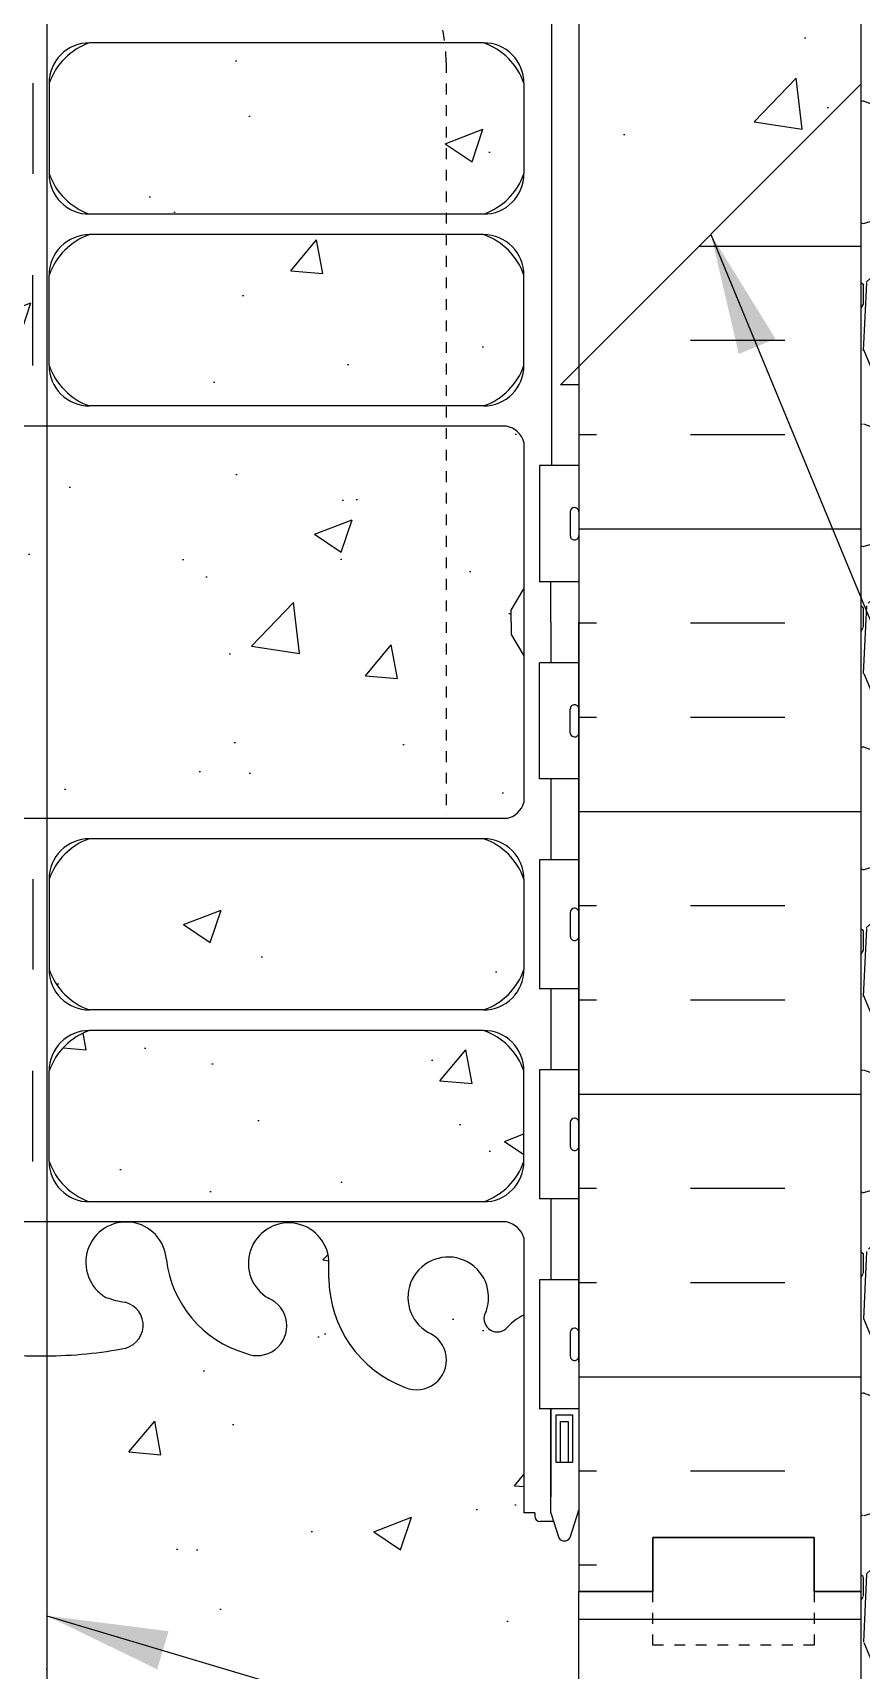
# Model space of a CAD drawing. Header units: inches. Extents: x 171.2 to 222.1, y 133.2 to 219.4.
# Drawn here: x 198.23 to 205.93, y 161.87 to 177.08 of the extents above; entities that cross this region are included whole.
import ezdxf

# ---------------------------------------------------------------- set-up
doc = ezdxf.new("R2010")
doc.units = ezdxf.units.IN
doc.header["$LTSCALE"] = 0.5
doc.header["$MEASUREMENT"] = 0
doc.linetypes.add('DASHED2', pattern=[0.375, 0.25, -0.125])
doc.linetypes.add('HIDDEN2', pattern=[0.1875, 0.125, -0.0625])
for name, color, linetype in [('HATCH', 12, 'Continuous'), ('Hidden2', 12, 'HIDDEN2'), ('line25', 2, 'Continuous'), ('LINE3', 3, 'Continuous'), ('LINE50', 5, 'Continuous'), ('LINE9', 9, 'Continuous'), ('TEXT', 4, 'Continuous'), ('Web_Edge', 9, 'Continuous')]:
    doc.layers.add(name, color=color, linetype=linetype)
doc.styles.add('DIM', font='romans.shx', dxfattribs={"width": 0.7})
doc.dimstyles.new('ext_12', dxfattribs={"dimscale": 12, "dimtxt": 0.09375, "dimasz": 0.09375, "dimexe": 0.09375, "dimexo": 0.0625, "dimgap": 0.0625, "dimtad": 1, "dimdec": 1, "dimzin": 3, "dimdsep": 46, "dimlunit": 4, "dimtxsty": 'DIM', "dimcen": 0.09, "dimdle": 0.09375, "dimclrt": 4, "dimadec": 0, "dimazin": 0, "dimtfac": 1, "dimtdec": 1, "dimtmove": 2, "dimatfit": 3, "dimfxl": 1, "dimfrac": 2, "dimtolj": 1, "dimtzin": 0, "dimarcsym": 0})

msp = doc.modelspace()

# ---------------------------------------------------------------- hatches: boundary and pattern name
at = {"layer": 'HATCH'}
h = msp.add_hatch(dxfattribs=at)
h.set_pattern_fill('AR-CONC', color=256, scale=0.5)
h.set_pattern_definition([(49.99999999999999, (0, 0), (3.586300913003767, -0.3137606749129755), [0.375, -4.125]), (355, (0, 0), (-0.693756668065, 3.760960668500059), [0.3, -3.3]), (100.45144446, (0.298858405, -0.02614672), (2.89254423363556, 3.447199954843147), [0.3187009599999999, -3.505710559999999]), (46.18420000000001, (0, 1), (5.336206653357862, -0.8275964039653827), [0.5625, -6.1875]), (96.63563549, (0.444683725, 0.931033465), (4.673309728371142, 4.870593003872752), [0.47805171, -5.258568799999999]), (351.1841639899999, (0, 1), (4.673309725273866, 4.870593001349951), [0.45, -4.950000005]), (21, (0.5, 0.75), (2.984535260592308, -2.013094453326694), [0.375, -4.125]), (326.0000000000001, (0.5, 0.75), (1.216576659607909, 3.625750225234265), [0.3, -3.3]), (71.45144474, (0.74871127, 0.58224213), (4.201111883649856, 1.612655764031769), [0.31870095, -3.50571056]), (37.50000000000001, (0, 0), (0.06079927658645334, 1.664469269156557), [0, -3.26, 0, -3.35, 0, -3.3125]), (7.499999999999999, (0, 0), (1.315347687210743, 1.972058559411801), [0, -1.91, 0, -3.185, 0, -1.2625]), (327.5, (-1.115, 0), (2.669112180862045, -0.1127743586718988), [0, -1.25, 0, -3.9, 0, -5.175]), (317.5, (-1.615, 0), (2.915930846711931, 0.5005249116615886), [0, -1.625, 0, -2.59, 0, -3.675])])
h.paths.add_polyline_path([(205.9265760634154, 180.6000421482076), (201.9265760634154, 180.6000421482076), (190.6765760634155, 180.6000421482078), (190.6765760634155, 176.6000421482055), (193.3015760634155, 173.9750421482055), (193.3015760634155, 178.3559945533385), (193.8115750480654, 178.3559945533385), (193.8115756014364, 178.0340537363448, 0.1089334971639113), (193.9642442026377, 178.1472392246398, -0.9404758846558398), (194.1622223158937, 177.9953515368518, 2.13554278766459), (194.7026860594176, 178.1947666764172, -1), (194.9162753568177, 178.7058688801059, -0.3112229933496294), (195.6252497727978, 177.6898747362079), (195.6247398817268, 177.5248869134168, 1.661382059455238), (196.1858229660643, 177.8776272996954, -1), (196.3994122634464, 178.3887295033917, -0.3070940775285206), (197.1380933423964, 177.493296592713, 1.604515841828591), (197.6967356584302, 177.8691724872233, 0.05561716192558962), (197.5174374487575, 177.9147430655855, -0.8432432356323777), (197.5517539241279, 178.3470643486348, -0.04993240552133979), (198.3015760633893, 178.4114847346065, -0.04993240552145806), (199.0513982026525, 178.3470643486348, -0.8432432356325836), (199.085714678023, 177.9147430655855, 0.05561716192559565), (198.9064164683502, 177.8691724872232, 1.604515841828435), (199.4650587843841, 177.4932965927129, -0.3070940775285325), (200.203739863334, 178.3887295033917, -1), (200.4173291607161, 177.8776272996954, 1.661382059455154), (200.9784122450537, 177.5248869134168), (200.9779624377479, 177.6704331531466, -0.3161137694333063), (201.686876769963, 178.705868880106, -1), (201.9004660673629, 178.1947666764172, 2.135542787664426), (202.4409298108868, 177.9953515368517, -0.9404473606122296), (202.6389029607834, 178.1472449316819, 0.1089398156908231), (202.7915796833805, 178.0340523224662), (202.7915796833802, 178.3559945533379), (203.3015760634155, 178.3559945533379), (203.3015760634155, 173.9744328360277), (205.9265760634154, 176.6000421482033)])
h.paths.add_polyline_path([(215.348177307623, 179.6000421482076), (215.348177307623, 180.6000421482076), (206.4265760634176, 180.6000421482076), (206.4265760634176, 176.599465171946), (215.348177307623, 176.6000421482076), (215.348177307623, 177.6000421482076), (216.348177307623, 178.6000421482076), (214.348177307623, 178.6000421482076)])
h.paths.add_polyline_path([(190.1765760634155, 180.6000421482078), (187.1765760634134, 180.6000421482078), (185.9890760634189, 180.6000421482076), (181.2549748192121, 180.4442940336963), (181.2549748192121, 178.8402941998843), (180.2549748192121, 177.8402941998843), (182.2549748192121, 177.8402941998843), (181.2549748192119, 176.840294199884), (181.254974819212, 174.4410478409768), (190.1765760634155, 174.7345613297107)])
h.paths.add_polyline_path([(198.2253301772962, 174.8252616282559, 0.2256517540590701), (197.8503301772942, 175.2002616282612), (194.1865806712132, 175.2002616282612, 0.225651754057009), (193.8115806712117, 174.8252616282617), (193.8115806712117, 173.9844557236155, 0.2256517540553862), (194.1865806712096, 173.6094557236172), (197.8503301772943, 173.6094557236172, 0.2256517540596092), (198.2253301772966, 173.9844557236238)])
h.paths.add_polyline_path([(198.2253301772966, 176.6066891223563, 0.2256517540596116), (197.8503301772943, 176.9816891223628), (194.1865806712096, 176.9816891223629, 0.2256517540553849), (193.8115806712117, 176.6066891223646), (193.8115806712117, 175.7658832177184, 0.225651754057012), (194.1865806712132, 175.3908832177188), (197.8503301772942, 175.3908832177188, 0.2256517540590679), (198.2253301772962, 175.7658832177241)], flags=17)
h.paths.add_polyline_path([(202.7915796833822, 176.6066891223633, 0.225651754055929), (202.4165796833839, 176.9816891223628), (198.7528301772908, 176.9816891223628, 0.2256517540541927), (198.3778301772963, 176.6066891223646), (198.3778301772968, 175.7658832177196, 0.2256517540585282), (198.7528301773017, 175.3908832177189), (202.4165796833803, 175.3908832177188, 0.2256517540575514), (202.7915796833822, 175.7658832177196)], flags=17)
h.paths.add_polyline_path([(202.7915796833822, 174.8252616282604, 0.2256517540575537), (202.4165796833803, 175.2002616282612), (198.7528301773017, 175.2002616282612, 0.225651754058561), (198.3778301772968, 174.8252616282604), (198.3778301772963, 173.9844557236154, 0.225651754054196), (198.7528301772908, 173.6094557236173), (202.4165796833839, 173.6094557236172, 0.2256517540559266), (202.7915796833822, 173.9844557236167)])
h.paths.add_polyline_path([(202.791579683381, 171.2876921482267), (202.6715796833928, 171.487692148208), (202.6715796833928, 171.6000421482083), (202.6715796833928, 171.7123921482081), (202.7915796833811, 171.9123921481896), (202.7915796833813, 173.2738320246382, 0.2681384484802687), (202.6304290215298, 173.4219555407543), (193.9727313330655, 173.4219555407543, 0.2681558504667093), (193.8115764256354, 173.2738184685856), (193.8115764256354, 171.9123855112132), (193.9315724434382, 171.7123921482076), (193.9315724434382, 171.6000421482074), (193.9315724434382, 171.4876921482075), (193.8115764256354, 171.2876987852019), (193.8115764256354, 169.9262658278296, 0.2681558504667026), (193.9727313330655, 169.7781287556609), (202.6304290215298, 169.7781287556609, 0.2681384484784075), (202.7915796833808, 169.9262522717755)])
h.paths.add_polyline_path([(198.2253301772966, 169.2156285727914, 0.2256517540596116), (197.8503301772943, 169.590628572798), (194.1865806712096, 169.590628572798, 0.2256517540553855), (193.8115806712117, 169.2156285727997), (193.8115806712117, 168.3748226681535, 0.2256517540569756), (194.1865806712131, 167.9998226681539), (197.8503301772942, 167.9998226681539, 0.2256517540590677), (198.2253301772962, 168.3748226681593)])
h.paths.add_polyline_path([(198.2253301772962, 167.434201078691, 0.2256517540590703), (197.8503301772942, 167.8092010786964), (194.1865806712131, 167.8092010786964, 0.2256517540569736), (193.8115806712117, 167.4342010786968), (193.8115806712117, 166.5933951740506, 0.2256517540553868), (194.1865806712096, 166.2183951740523), (197.8503301772943, 166.2183951740523, 0.2256517540596086), (198.2253301772966, 166.5933951740589)])
h.paths.add_polyline_path([(202.7915796833822, 167.4342010786955, 0.2256517540575537), (202.4165796833803, 167.8092010786964), (198.7528301773018, 167.8092010786963, 0.2256517540585621), (198.3778301772968, 167.4342010786955), (198.3778301772963, 166.5933951740506, 0.225651754054196), (198.7528301772908, 166.2183951740524), (202.4165796833839, 166.2183951740523, 0.2256517540559257), (202.7915796833822, 166.5933951740519)])
h.paths.add_polyline_path([(202.7915796833822, 169.2156285727984, 0.225651754055929), (202.4165796833839, 169.590628572798), (198.7528301772908, 169.5906285727979, 0.225651754054193), (198.3778301772963, 169.2156285727997), (198.3778301772968, 168.3748226681548, 0.2256517540585643), (198.7528301773018, 167.999822668154), (202.4165796833803, 167.9998226681539, 0.2256517540575505), (202.7915796833822, 168.3748226681548)])
h.paths.add_polyline_path([(203.3015760634154, 155.6000500351704, 0.08841040745010496), (203.1555812943208, 155.6973538406628), (203.0655812943203, 155.6973538406559), (203.0655812943175, 155.73907990058, -0.2490694201798088), (202.9555812943015, 155.9462030523495), (202.9555812942978, 156.0137030523596, -0.4142135623889365), (203.0180812942978, 156.076203052363), (203.0655812942957, 156.076203052363), (203.0655812942911, 156.1462030523629), (202.9605812943065, 156.1462030523629, -0.1686720397583592), (202.7746002384123, 156.29578600131, 0.174450118977998), (202.3671671944304, 156.5915930863187), (200.7863716184438, 156.9445522990185, 0.05497433642746502), (200.4595011598387, 156.9806002153453), (198.3015801772983, 156.9806002153453), (196.1436591947579, 156.9806002153453, 0.05497433642746692), (195.8167887361528, 156.9445522990185), (194.2359931601662, 156.5915930863188, 0.1744501189766417), (193.8285601161865, 156.2957860013133, -0.1686720397611891), (193.6425790602901, 156.1462030523629), (193.5375790603054, 156.1462030523629), (193.5375790603009, 156.076203052363), (193.5850790602987, 156.076203052363, -0.4142135623889448), (193.6475790602987, 156.0137030523596), (193.6475790602951, 155.9462030523495, -0.2490694201798201), (193.5375790602791, 155.73907990058), (193.5375790602763, 155.6973538406559), (193.4475790602758, 155.6973538406628, 0.08841615068705429), (193.3015760634155, 155.6000421482078), (193.3015760634155, 154.8549072495366), (197.3826679689225, 154.8549072495366), (198.3826679689225, 155.8549072495366), (198.3826679689225, 153.8549072495366), (199.3826679689225, 154.8549072495366), (203.3015760634154, 154.8549072495366)])
h.paths.add_polyline_path([(203.3015760634154, 162.6000421482077), (203.3015760634156, 163.3594308302007), (203.2165796833802, 163.0987752647583, -0.6000000000329972), (203.1165796833784, 163.0987752647539), (203.0676666399002, 163.248775264754), (202.9415796833787, 163.2487752647539, -0.4142135623733604), (202.8915796833786, 163.2987752647539), (202.8915796833785, 163.328775264754), (202.7915796833786, 163.3287752647539), (202.7915796833809, 165.1660319739492, 0.1089354806102312), (202.6389079239503, 165.052845071554, -0.8344002589825075), (202.4274037155032, 165.1783894852039), (202.4391139214683, 165.1997353768779, 2.155403933976288), (201.900466067363, 165.005317619998, -1), (201.6868767699625, 164.4942154163094, -0.3112229933495759), (200.9779023539827, 165.5102095602073), (200.9784122450537, 165.6751973829984, 1.661382059455016), (200.4173291607161, 165.3224569967198, -1), (200.2037398633343, 164.8113547930234, -0.3009499255518348), (199.467499552688, 165.6836521954694, 1.661382059457876), (198.9064164683503, 165.3309118091919, 0.05561716192557214), (199.085714678023, 165.2853412308297, -0.843243235630825), (199.0513982026531, 164.8530199477805, -0.04993240552149378), (198.3015760633893, 164.7885995618086, -0.04993240552133855), (197.5517539241279, 164.8530199477804, -0.8432432356322683), (197.5174374487571, 165.2853412308296, 0.05561716192569723), (197.6967356584302, 165.3309118091919, 1.661382059455333), (197.1356525740925, 165.6836521954704, -0.3009499255520042), (196.3994122634465, 164.8113547930235, -1), (196.1858229660642, 165.3224569967197, 1.66138205945563), (195.6247398817268, 165.6751973829984), (195.6252497727978, 165.5102095602074, -0.3112229933496328), (194.9162753568177, 164.4942154163093, -1), (194.7026860594174, 165.0053176199979, 2.155403933976492), (194.1640382053122, 165.1997353768779), (194.1757484112773, 165.1783894852039, -0.8343745963372102), (193.9642491659971, 165.0528393647333, 0.1089377873102162), (193.8115756732517, 165.1660305279177), (193.8115724434524, 163.3287752647539), (193.7115724434525, 163.328775264754), (193.7115724434523, 163.2987752647539, -0.4142135623733604), (193.6615724434522, 163.2487752647539), (193.5354854869307, 163.248775264754), (193.4865724434526, 163.0987752647539, -0.6000000000329975), (193.3865724434508, 163.0987752647583), (193.3015760634155, 163.3594308302004), (193.3015760634155, 162.6000421482077), (193.3015760634155, 159.7923639565178, 0.08841615068705677), (193.4475790602758, 159.6950522640628), (193.5375790602763, 159.6950522640697), (193.5375790602791, 159.6533262041455, -0.2490694201798088), (193.6475790602951, 159.4462030523761), (193.6475790602987, 159.378703052366, -0.4142135623889365), (193.5850790602987, 159.3162030523626), (193.5375790603009, 159.3162030523626), (193.5375790603054, 159.2462030523626), (193.6425790602909, 159.2462030523626, 0.2317357957410495), (194.0002435806395, 159.3972273844377, -0.834400259467711), (194.2117477891805, 159.2716829708959), (194.2000375832153, 159.2503370792217, 2.155403933978302), (194.7386854373202, 159.4447548361019, -1), (194.9522747347201, 159.9558570397907, -0.3112229933498495), (195.661249150701, 158.9398628958923), (195.6607392596299, 158.7748750731012, 1.66138205945587), (196.2218223439673, 159.12761545938, -1), (196.4354116413491, 159.6387176630763, -0.3009499255519474), (197.1716519519956, 158.76642026063, 1.661382059456268), (197.7327350363337, 159.1191606469076, 0.05561716192566677), (197.5534368266607, 159.16473122527, -0.8432432356373224), (197.5877533020326, 159.5970525083196, -0.04754436165051101), (198.3015801772974, 159.661808142396, -0.04754436165072987), (199.0154070525655, 159.5970525083193, -0.8432432356328206), (199.0497235279354, 159.1647312252699, 0.05561716192535957), (198.8704253182634, 159.1191606469079, 1.661382059458195), (199.431508402601, 158.7664202606302, -0.3009499255517255), (200.1677487132468, 159.6387176630761, -1), (200.3813380106289, 159.1276154593798, 1.661382059454644), (200.9424210949666, 158.7748750731012), (200.9419112038956, 158.9398628958923, -0.3112229933497981), (201.6508856198763, 159.9558570397906, -1), (201.8644749172759, 159.4447548361017, 2.155403933975946), (202.4031227713813, 159.2503370792217), (202.3914125654161, 159.2716829708959, -0.8343745963365281), (202.6029118106963, 159.3972330913663, 0.2317403101388223), (202.9605812943056, 159.2462030523626), (203.0655812942911, 159.2462030523626), (203.0655812942957, 159.3162030523626), (203.0180812942978, 159.3162030523626, -0.4142135623888782), (202.9555812942978, 159.378703052366), (202.9555812943015, 159.4462030523761, -0.2490694201798201), (203.0655812943175, 159.6533262041455), (203.0655812943203, 159.6950522640697), (203.1555812943208, 159.6950522640628, 0.08841040745010563), (203.3015760634154, 159.7923560695552)])
h.paths.add_polyline_path([(203.025657774902, 218.4498684953592), (197.025657774902, 218.4498684953592), (196.025657774902, 217.4498684953592), (196.025657774902, 219.4498684953592), (195.025657774902, 218.4498684953592), (193.025657774902, 218.4498684953592), (193.025657774902, 216.459382558071, 0.08841615068707592), (193.1716607717623, 216.3620708656161), (193.2616607717628, 216.3620708656229), (193.2616607717656, 216.3203448056988, -0.2490694201798163), (193.3716607717816, 216.1132216539293), (193.3716607717853, 216.0457216539193, -0.4142135623889365), (193.3091607717853, 215.9832216539159), (193.2616607717874, 215.9832216539159), (193.261660771792, 215.9132216539159), (193.3666607717767, 215.9132216539159, -0.1555286049741829), (193.5423537168226, 215.7791764709875, 0.1809141486819522), (193.9600748716526, 215.4678316199601), (195.5408704476393, 215.1148724072603, 0.05497433642746496), (195.8677409062444, 215.0788244909336), (198.0256618887848, 215.0788244909335), (200.1835828713252, 215.0788244909336, 0.05497433642746683), (200.5104533299303, 215.1148724072603), (202.091248905917, 215.4678316199601, 0.1809141486823306), (202.5089700607477, 215.7791764709883, -0.155528604973435), (202.684663005793, 215.9132216539159), (202.7896630057777, 215.9132216539159), (202.7896630057822, 215.9832216539159), (202.7421630057844, 215.9832216539159, -0.4142135623889656), (202.6796630057844, 216.0457216539193), (202.679663005788, 216.1132216539293, -0.2490694201798164), (202.789663005804, 216.3203448056988), (202.7896630058068, 216.3620708656229), (202.8796630058073, 216.3620708656161, 0.08841040745014338), (203.025657774902, 216.4593746711085)])
h.paths.add_polyline_path([(203.025657774902, 212.2670686367236, 0.0884104074501399), (202.8796630058073, 212.364372442216), (202.7896630058068, 212.3643724422091), (202.789663005804, 212.4060985021333, -0.2490694201798163), (202.679663005788, 212.6132216539027), (202.6796630057844, 212.6807216539128, -0.4142135623888782), (202.7421630057844, 212.7432216539162), (202.7896630057822, 212.7432216539162), (202.7896630057777, 212.8132216539162), (202.6846630057921, 212.8132216539162, 0.2317357943043644), (202.3269984870231, 212.6621973236575, -0.8344002676333195), (202.1154942769026, 212.787741735383), (202.1272044828678, 212.8090876270571, 2.155403933970069), (201.5885566287611, 212.6146698701777, -1), (201.3749673313699, 212.1035676664856, -0.3112229933517005), (200.6659929153821, 213.1195618103866), (200.6665028064532, 213.2845496331776, 1.661382059456443), (200.105419722116, 212.9318092468988, -1), (199.8918304247363, 212.4207070432019, -0.3009499255526557), (199.1555901140875, 213.2930044456491, 1.661382059459223), (198.5945070297505, 212.9402640593708, 0.05561716192550029), (198.773805239423, 212.8946934810087, -0.8432432356202324), (198.7394887640557, 212.4623721979603, -0.04754436165077695), (198.0256618887869, 212.3976165638828, -0.04754436165080869), (197.3118350135177, 212.4623721979596, -0.8432432356344615), (197.2775185381499, 212.8946934810093, 0.05561716192462179), (197.4568167478195, 212.9402640593709, 1.661382059441022), (196.895733663483, 213.2930044456563, -0.3009499255539644), (196.1594933528356, 212.4207070432025, -1), (195.9459040554586, 212.9318092469016, 1.661382059442057), (195.3848209711165, 213.2845496331776), (195.3853308621875, 213.1195618103865, -0.3112229933495558), (194.6763564462077, 212.1035676664886, -1), (194.4627671488061, 212.6146698701765, 2.155403933980995), (193.9241192947019, 212.8090876270571), (193.935829500667, 212.787741735383, -0.8343745963365281), (193.7243302553868, 212.6621916149125, 0.231740310138823), (193.3666607717775, 212.8132216539162), (193.261660771792, 212.8132216539162), (193.2616607717874, 212.7432216539162), (193.3091607717853, 212.7432216539162, -0.4142135623888782), (193.3716607717853, 212.6807216539128), (193.3716607717816, 212.6132216539027, -0.2490694201798163), (193.2616607717656, 212.4060985021333), (193.2616607717628, 212.3643724422091), (193.1716607717623, 212.364372442216, 0.08841615068705909), (193.025657774902, 212.2670607497611), (193.025657774902, 209.459382558071), (193.025657774902, 206.651704366381, 0.08841615068705677), (193.1716607717623, 206.5543926739261), (193.2616607717628, 206.5543926739329), (193.2616607717656, 206.5126666140088, -0.2490694201798088), (193.3716607717816, 206.3055434622393), (193.3716607717853, 206.2380434622293, -0.4142135623889365), (193.3091607717853, 206.1755434622259), (193.2616607717874, 206.1755434622259), (193.261660771792, 206.1055434622259), (193.3666607717774, 206.1055434622259, 0.2317357960126563), (193.7243252924246, 206.2565677946443, -0.8344002579239502), (193.935829500667, 206.1310233807591), (193.9241192947019, 206.109677489085, 2.155403933979964), (194.4627671488064, 206.3040952459652, -1), (194.6763564462058, 206.8151974496542, -0.3112229933500632), (195.3853308621875, 205.7992033057556), (195.3848209711165, 205.6342154829645, 1.661382059455669), (195.9459040554539, 205.9869558692432, -1), (196.1594933528359, 206.4980580729395, -0.3009499255520476), (196.8957336634822, 205.6257606704926, 1.661382059454274), (197.4568167478203, 205.9785010567708, 0.05561716192557978), (197.2775185381476, 206.0240716351331, -0.8432432356348759), (197.3118350135181, 206.4563929181826, -0.0475443616506732), (198.0256618887854, 206.5211485522593, -0.04754436165063074), (198.7394887640519, 206.4563929181825, -0.8432432356321916), (198.7738052394232, 206.0240716351333, 0.05561716192582555), (198.5945070297497, 205.9785010567709, 1.661382059459729), (199.1555901140876, 205.6257606704944, -0.3009499255515475), (199.8918304247336, 206.4980580729394, -1), (200.1054197221145, 205.9869558692425, 1.661382059452193), (200.6665028064532, 205.6342154829645), (200.6659929153821, 205.7992033057556, -0.3112229933494234), (201.3749673313615, 206.8151974496533, -1), (201.5885566287627, 206.304095245965, 2.155403933977178), (202.1272044828678, 206.109677489085), (202.1154942769026, 206.1310233807591, -0.8343745963365246), (202.3269935221828, 206.2565735012296, 0.231740310138821), (202.6846630057921, 206.1055434622259), (202.7896630057777, 206.1055434622259), (202.7896630057822, 206.1755434622259), (202.7421630057844, 206.1755434622259, -0.4142135623888782), (202.6796630057844, 206.2380434622293), (202.679663005788, 206.3055434622393, -0.2490694201798201), (202.789663005804, 206.5126666140088), (202.7896630058068, 206.5543926739329), (202.8796630058073, 206.5543926739261, 0.08841040745014495), (203.025657774902, 206.6516964794184), (203.025657774902, 209.459382558071)])
h.paths.add_polyline_path([(202.7896630057777, 203.0055434622262), (202.684663005793, 203.0055434622262, -0.1555286049718207), (202.5089700607489, 203.1395886451518, 0.1809141486831365), (202.091248905917, 203.450933496182), (200.5104533299303, 203.8038927088818, 0.05497433642746502), (200.1835828713253, 203.8399406252085), (198.0256618887848, 203.8399406252086), (195.8677409062444, 203.8399406252085, 0.05497433642746704), (195.5408704476393, 203.8038927088818), (193.9600748716527, 203.450933496182, 0.1809141486816676), (193.5423537168231, 203.1395886451553, -0.1555286049748017), (193.3666607717767, 203.0055434622262), (193.261660771792, 203.0055434622262), (193.2616607717874, 202.9355434622262), (193.3091607717853, 202.9355434622262, -0.4142135623889198), (193.3716607717853, 202.8730434622228), (193.3716607717816, 202.8055434622127, -0.2490694201798239), (193.2616607717656, 202.5984203104433), (193.2616607717628, 202.5566942505191), (193.1716607717623, 202.556694250526, 0.08841615068705429), (193.025657774902, 202.4593825580711), (193.025657774902, 200.4593825580707), (195.588157774902, 200.4593825580708), (195.588157774902, 200.5093825580713), (197.5381577749018, 200.5093825580713, 0.414213562373094), (197.6631577749018, 200.6343825580713), (197.6631577749018, 200.7093825580715, -1), (198.2631577749017, 200.7093825580715), (198.2631577749017, 200.6343825580713, 0.4142135623730929), (198.3881577749017, 200.5093825580713), (200.338157774902, 200.5093825580713), (200.338157774902, 200.4593825580708), (203.025657774902, 200.4593825580707), (203.025657774902, 202.4593904450336, 0.08841040745014335), (202.8796630058073, 202.556694250526), (202.7896630058068, 202.5566942505191), (202.789663005804, 202.5984203104433, -0.2490694201798088), (202.679663005788, 202.8055434622127), (202.6796630057844, 202.8730434622228, -0.4142135623889365), (202.7421630057844, 202.9355434622262), (202.7896630057822, 202.9355434622262)])
h = msp.add_hatch(dxfattribs=at)
h.set_pattern_fill('INSUL', color=256, scale=7, style=0)
h.set_pattern_definition([(180, (3129.463157774901, -234.4094719145041), (0, 2.625), []), (180, (3129.463157774901, -233.5344719145041), (0, 2.625), [0.875, -0.875]), (180, (3129.463157774901, -232.6594719145041), (0, 2.625), [0.875, -0.875])])
h.paths.add_polyline_path([(205.9265760634154, 176.6000421482055), (203.3015760634176, 173.9750421482076), (203.3015760634154, 162.6000421482075), (203.9890760634154, 162.6000421482076), (203.9890760634154, 163.1000421482076), (205.489076063415, 163.1000421482075), (205.4890760634154, 162.6000421482075), (205.9265760634154, 162.6000421482075)])
h = msp.add_hatch(dxfattribs=at)
h.set_pattern_fill('GRAVEL', color=256, scale=3, style=0)
h.set_pattern_definition([(228.0128, (208.0865760634154, 157.8549072495366), (-23.99999469647448, -27.00000402482174), [0.403608, -39.957264]), (184.9697, (207.8165760634154, 157.5549072495365), (36.00000315455291, 2.999973921021156), [0.692604, -68.567775]), (132.5104, (207.1265760634155, 157.4949072495366), (29.99997215504044, -33.00002602161359), [0.488364, -48.348096]), (267.2737, (205.9565760634154, 156.7449072495366), (2.999988053181571, 60.0000008849204), [0.630714, -62.440674]), (292.8337, (205.9265760634154, 156.1149072495366), (-15.00002971631142, 35.99998923533333), [0.618465, -61.22811900000001]), (357.2737, (206.1665760634154, 155.5449072495365), (-60.0000008849204, 2.999988053181574), [0.630714, -62.440674]), (37.6942, (206.7965760634154, 155.5149072495365), (-39.00002203685393, -29.99997121548159), [0.8340869999999999, -82.574547]), (72.2553, (207.4565760634154, 156.0249072495365), (21.00003228811623, 65.99998869371757), [0.7874639999999999, -77.958963]), (121.4296, (207.6965760634154, 156.7749072495365), (-24.0000247025291, 38.99998510947771), [0.63285, -62.652219]), (175.2364, (207.3665760634155, 157.3149072495365), (33.00000283895875, -2.999974597983782), [0.7224959999999987, -35.40228899999991]), (222.3974, (206.6465760634154, 157.3749072495366), (-36.0000220532197, -32.99997624604236), [0.9343440000000001, -92.500125]), (138.8141, (208.9265760634154, 156.7149072495366), (-21.00000884041714, 17.99999194002827), [0.318903, -31.571532]), (171.4692, (208.6865760634154, 156.9249072495365), (38.99999485444538, -6.000023730119371), [0.6067109999999987, -60.06453299999991]), (225, (208.0865760634154, 157.0149072495365), (-3.33066907387547e-16, -3.000000928346857), [0.4242629999999999, -3.818376]), (203.1986, (207.8765760634155, 157.3749072495366), (14.99999919200123, 6.000003975794561), [0.228474, -22.618845]), (291.8014, (207.6665760634154, 157.2849072495365), (-2.999999731501946, 9.00000081903231), [0.323109, -15.832386]), (30.9638, (207.7865760634154, 156.9849072495366), (8.999994066863994, 6.000007450622197), [0.5247869999999987, -16.96806899999996]), (161.5651, (208.2365760634155, 157.2549072495366), (6.000001303778886, -2.999995209668123), [0.3794730000000001, -9.107361000000001]), (16.38950000000001, (205.9265760634154, 157.2849072495365), (30.00000659523588, 8.999978129453911), [0.5316, -52.628535]), (70.3462, (206.4365760634154, 157.4349072495365), (-11.99998574211524, -33.00000640681867), [0.445983, -44.152224]), (293.1986, (208.2365760634155, 157.8549072495366), (-6.000003975794561, 14.99999919200123), [0.456945, -22.390374]), (343.6105, (208.4165760634154, 157.4349072495365), (-30.00000659523587, 8.99997812945392), [0.5315999999999986, -52.62853499999991]), (339.444, (205.9265760634154, 155.4249072495365), (-15.00000553362727, 5.999987989264753), [0.51264, -25.119372]), (294.7751, (206.4065760634154, 155.2449072495366), (-14.99997656773551, 33.00001026551735), [0.4295339999999993, -42.52392899999991]), (66.80140000000002, (208.2665760634154, 154.8549072495366), (6.000003975794565, 14.99999919200123), [0.456945, -22.390374]), (17.35400000000001, (208.4465760634154, 155.2749072495365), (-39.0000060572905, -11.99998350677735), [0.5028929999999999, -49.78627199999999]), (69.444, (206.7965760634154, 154.8549072495366), (-5.99998798926476, -15.00000553362727), [0.25632, -25.375692]), (101.3098999999999, (208.0865760634154, 154.8549072495366), (-2.999992896484816, 12.00000225669286), [0.1529699999999997, -15.14408699999998]), (165.9638, (208.0565760634154, 155.0049072495366), (9.00000163796922, -2.999994172083737), [0.618465, -11.75085]), (186.009, (207.4565760634154, 155.1549072495365), (29.99999925271812, 2.999997952445524), [0.57315, -56.74176900000001]), (303.6901, (207.7865760634154, 156.7149072495366), (-3.000004003521572, 5.999998673313481), [0.432666, -10.383987]), (353.1572, (208.0265760634154, 156.3549072495366), (50.99999809643565, -6.000023993774283), [0.755382, -74.782689]), (60.94540000000001, (208.7765760634154, 156.2649072495365), (-12.00000008159784, -21.00000115370906), [0.308868, -30.578022]), (90, (208.9265760634154, 156.5349072495365), (-3, 3), [0.18, -2.82]), (120.2564, (207.3965760634154, 155.2449072495366), (11.99998466040808, -21.0000073675642), [0.416772, -41.26056000000001]), (48.01279999999999, (207.1865760634154, 155.6049072495366), (23.99999469647448, 27.00000402482175), [0.8072159999999999, -39.553656]), (0, (207.7265760634155, 156.2049072495365), (3, 3), [0.78, -2.22]), (325.3048, (208.5065760634155, 156.2049072495365), (-29.99998277696258, 21.00002582878337), [0.474342, -46.959822]), (254.0546, (208.8965760634154, 155.9349072495365), (-2.999999667889143, -12.00000037995645), [0.436806, -21.403524]), (207.646, (208.7765760634154, 155.5149072495365), (-56.99998742153878, -30.00002313950754), [0.711195, -70.408422]), (175.4261, (208.1465760634154, 155.1849072495365), (-39.0000016749364, 2.999984403483252), [0.7523969999999987, -74.48722199999983])])
edge = h.paths.add_edge_path()
edge.add_line((205.9265760634154, 176.5994328360319), (205.9265760634154, 162.6000421482076))
edge.add_line((205.9265760634154, 162.6000421482075), (205.9265760634154, 154.8549072495365))
edge.add_line((205.9265760634154, 154.8549072495366), (206.6006580994301, 154.8549072495366))
edge.add_spline(control_points=[(206.60065809943, 154.8549072495366), (206.7089244049883, 155.5002439245935), (207.4701488233409, 160.1052867022143), (208.0788442679953, 167.0283249781338), (211.6648297608023, 173.9269764751103), (214.5532715708079, 175.427408066309), (215.348177307623, 175.840330243038)], knot_values=[0, 0, 0, 0, 1.962013932848677, 13.99979169350777, 21.00438102400835, 23.66399043516336, 23.66399043516336, 23.66399043516336, 23.66399043516336], degree=3, periodic=0)
edge.add_line((215.348177307623, 175.840330243038), (215.348177307623, 176.6000421482076))
edge.add_line((215.348177307623, 176.6000421482076), (205.9265760634154, 176.5994328360319))
h = msp.add_hatch(dxfattribs=at)
h.set_pattern_fill('INSUL', color=256, scale=7, style=0)
h.set_pattern_definition([(180, (3129.4631577749, -252.4094719145041), (0, 2.625), []), (180, (3129.4631577749, -251.5344719145041), (0, 2.625), [0.875, -0.875]), (180, (3129.4631577749, -250.6594719145041), (0, 2.625), [0.875, -0.875])])
h.paths.add_polyline_path([(203.3015760634154, 154.8549072495366), (205.9265760634154, 154.8549072495366), (205.9265760634154, 162.6000421482077), (205.4890760634154, 162.6000421482076), (205.489076063415, 163.1000421482077), (203.9890760634154, 163.1000421482076), (203.9890760634154, 162.6000421482076), (203.3015760634154, 162.6000421482077)])

# ---------------------------------------------------------------- linework, layer by layer
at = {"layer": 'Hidden2'}
msp.add_line((202.0684497755289, 176.8026320945192), (202.0684497755289, 169.8026320945192), dxfattribs=at)
msp.add_arc((200.5684497755289, 176.8026320945192), 1.499999999999983, 0, 79.57853458061955, dxfattribs=at)
at = {"layer": 'line25'}
for p, q in [((205.9265760634176, 176.6000421482055), (203.1322246852466, 173.8050421481992)), ((203.3015760634176, 173.9750421482076), (203.3015760634176, 162.6000421482077)), ((203.3015760634155, 173.8050421482015), (203.1322246852489, 173.8050421482014)), ((203.3015760634155, 173.0550421482013), (202.9366234691736, 173.0550421482014)), ((202.9366234691736, 173.0550421482013), (202.9366234691736, 171.9750421482013)), ((203.3015760634155, 171.9750421482013), (202.9366234691736, 171.9750421482013)), ((203.3015760634155, 171.2250421482013), (202.9366234691736, 171.2250421482013)), ((202.9366234691736, 170.1450421482014), (202.9366234691736, 171.2250421482014)), ((203.3015760634155, 170.1450421482014), (202.9366234691736, 170.1450421482013)), ((203.3015760634155, 169.3950421482014), (202.9366234691736, 169.3950421482014)), ((202.9366234691736, 169.3950421482014), (202.9366234691736, 168.1950421482013)), ((203.3015760634155, 168.1950421482014), (202.9366234691736, 168.1950421482014)), ((203.3015760634155, 167.4450421482013), (202.9366234691736, 167.4450421482014)), ((202.9366234691736, 167.4450421482013), (202.9366234691736, 166.2450421482013)), ((203.3015760634155, 166.2450421482013), (202.9366234691736, 166.2450421482013)), ((203.3015760634155, 165.4950421482013), (202.9366234691736, 165.4950421482014)), ((202.9366234691736, 165.4950421482013), (202.9366234691736, 164.2950421482013)), ((203.3015760634155, 164.2950421482013), (202.9366234691736, 164.2950421482013)), ((203.3015760634154, 154.8549072495366), (203.3015760634154, 162.6000421482077))]:
    msp.add_line(p, q, dxfattribs=at)
at = {"layer": 'LINE3'}
msp.add_line((198.3573337465479, 179.1000041619116), (198.3573337465479, 155.829573027162), dxfattribs=at)
at = {"layer": 'LINE50'}
for p, q in [((205.9265760634154, 162.6000421482075), (205.9265760634154, 180.6000421482075)), ((205.9265760634154, 154.8549072495366), (205.9265760634154, 162.6000421482077))]:
    msp.add_line(p, q, dxfattribs=at)
for points in [[(203.3015760634154, 162.6000421482077), (203.9890760634154, 162.6000421482077), (203.9890760634154, 163.1000421482077), (205.4890760634154, 163.1000421482077), (205.4890760634154, 162.6000421482077), (205.9265760634154, 162.6000421482077)], [(205.9265760634154, 162.6000421482077), (205.4890760634154, 162.6000421482077), (205.4890760634154, 163.1000421482077), (203.9890760634154, 163.1000421482077), (203.9890760634154, 162.6000421482077), (203.3015760634154, 162.6000421482077)]]:
    msp.add_lwpolyline(points, dxfattribs=at)
at = {"layer": 'LINE9'}
for p, q in [((203.2215724434525, 172.6250421482014), (203.2215724434515, 172.4050421482015)), ((203.2615724434524, 172.6650421482013), (203.2615724434524, 172.6650421482014)), ((203.3015724434524, 172.6250421482013), (203.3015724434524, 172.4050421482015)), ((203.3015760634155, 172.5700421482013), (203.3015724434519, 172.5700421482013)), ((203.3015760634155, 172.4600421482013), (203.3015724434519, 172.4600421482013)), ((203.2615724434524, 172.3650421482014), (203.2615724434515, 172.3650421482014)), ((203.2215724434525, 170.5750421482013), (203.2215724434515, 170.7950421482012)), ((203.2615724434524, 170.8350421482012), (203.2615724434515, 170.8350421482013)), ((203.3015724434524, 170.5750421482014), (203.3015724434524, 170.7950421482012)), ((203.3015760634155, 170.7400421482014), (203.3015724434519, 170.7400421482014)), ((203.3015760634155, 170.6300421482014), (203.3015724434519, 170.6300421482014)), ((203.2615724434524, 170.5350421482013), (203.2615724434524, 170.5350421482013)), ((203.2215724434525, 168.9050421482013), (203.2215724434515, 168.6850421482014)), ((203.2615724434524, 168.9450421482013), (203.2615724434524, 168.9450421482013)), ((203.3015724434524, 168.9050421482012), (203.3015724434524, 168.6850421482014)), ((203.3015760634155, 168.8500421482012), (203.3015724434519, 168.8500421482012)), ((203.3015760634155, 168.7400421482012), (203.3015724434519, 168.7400421482012)), ((203.2615724434524, 168.6450421482014), (203.2615724434515, 168.6450421482013)), ((203.2215724434525, 166.9550421482012), (203.2215724434515, 166.7350421482013)), ((203.3015724434524, 166.9550421482012), (203.3015724434524, 166.7350421482013)), ((203.3015760634155, 166.9000421482012), (203.3015724434519, 166.9000421482012)), ((203.2615724434524, 166.6950421482013), (203.2615724434515, 166.6950421482013)), ((203.3015760634155, 166.7900421482012), (203.3015724434519, 166.7900421482012)), ((203.2215724434525, 165.0050421482013), (203.2215724434515, 164.7850421482013)), ((203.2615724434524, 165.0450421482012), (203.2615724434524, 165.0450421482013)), ((203.3015724434524, 165.0050421482012), (203.3015724434524, 164.7850421482013)), ((203.3015760634155, 164.9500421482012), (203.3015724434519, 164.9500421482012)), ((203.2615724434524, 164.7450421482013), (203.2615724434515, 164.7450421482013)), ((203.3015760634155, 164.8400421482012), (203.3015724434519, 164.8400421482012))]:
    msp.add_line(p, q, dxfattribs=at)
at = {"layer": 'LINE9', "linetype": 'DASHED2', "ltscale": 0.15}
msp.add_lwpolyline([(205.4890760634154, 162.6000421482077), (205.4890760634154, 162.6000421482077), (205.4890760634154, 162.1000421482077), (203.9890760634154, 162.1000421482077), (203.9890760634154, 162.6000421482077), (203.9890760634154, 162.6000421482077)], dxfattribs=at)
at = {"layer": 'LINE9'}
for centre, start, end in [((203.2615724434524, 172.6250421482014), 90, 180), ((203.2615724434524, 172.6250421482014), 359.9999999999121, 90.00000000005213), ((203.2615724434515, 172.4050421482014), 179.999999999899, 270), ((203.2615724434524, 172.4050421482015), 269.9999999999218, 0), ((203.2615724434515, 170.7950421482013), 90, 180.000000000101), ((203.2615724434524, 170.7950421482012), 0, 90.00000000007815), ((203.2615724434524, 170.5750421482013), 180, 270), ((203.2615724434524, 170.5750421482013), 269.9999999999479, 8.79359758331033e-11), ((203.2615724434524, 168.9050421482013), 90, 180), ((203.2615724434524, 168.9050421482013), 359.9999999999121, 90.00000000005213), ((203.2615724434515, 168.6850421482013), 179.999999999899, 270), ((203.2615724434524, 168.6850421482014), 269.9999999999218, 0), ((203.2615724434524, 166.9550421482012), 90, 180), ((203.2615724434524, 166.9550421482012), 359.9999999999121, 90.00000000005213), ((203.2615724434515, 166.7350421482013), 179.999999999899, 270), ((203.2615724434524, 166.7350421482013), 269.9999999999218, 0), ((203.2615724434524, 165.0050421482013), 90, 180), ((203.2615724434524, 165.0050421482013), 359.9999999999121, 90.00000000005213), ((203.2615724434515, 164.7850421482013), 179.999999999899, 270), ((203.2615724434524, 164.7850421482013), 269.9999999999218, 0)]:
    msp.add_arc(centre, 0.04, start, end, dxfattribs=at)
at = {"layer": 'Web_Edge'}
for p, q in [((202.416579683384, 176.9816891223628), (198.7528301772909, 176.9816891223628)), ((198.2253301772966, 176.6066891223565), (198.2253301772962, 175.7658832177247)), ((198.3778301772963, 176.6075051364151), (198.3778301772968, 175.7666992317701)), ((202.7915796833822, 176.6066891223386), (202.7915796833822, 175.7658832176918)), ((202.4165796833804, 175.3908832177188), (198.7528301773018, 175.3908832177189)), ((202.4165796833804, 175.2002616282612), (198.7528301773018, 175.2002616282612)), ((198.2253301772966, 173.9844557236235), (198.2253301772962, 174.8252616282553)), ((198.3778301772963, 173.9836397095649), (198.3778301772968, 174.8244456142099)), ((202.7915796833822, 173.9844557236166), (202.7915796833822, 174.8252616282635)), ((202.416579683384, 173.6094557236172), (198.7528301772909, 173.6094557236173)), ((202.6304290215298, 173.4219555407543), (193.9727313330654, 173.4219555407543)), ((202.7915796833813, 173.2738320246384), (202.7915796833808, 169.9262522717756)), ((202.6715796833928, 171.7123921482076), (202.7915796833922, 171.9123921482076)), ((202.6715796833928, 171.7123921482081), (202.7915796833922, 171.9123921482081)), ((202.6715796833928, 171.6000421482074), (202.6715796833928, 171.7123921482068)), ((202.6715796833928, 171.6000421482078), (202.6715796833928, 171.7123921482073)), ((202.6715796833928, 171.6000421482078), (202.6715796833928, 171.4876921482083)), ((202.6715796833928, 171.6000421482083), (202.6715796833928, 171.4876921482088)), ((202.6715796833928, 171.4876921482075), (202.7915796833922, 171.2876921482076)), ((202.6715796833928, 171.487692148208), (202.7915796833922, 171.287692148208)), ((202.6304290215298, 169.7781287556609), (193.9727313330654, 169.7781287556609)), ((202.416579683384, 169.590628572798), (198.7528301772909, 169.5906285727979)), ((198.2253301772966, 169.2156285727916), (198.2253301772962, 168.3748226681598)), ((198.3778301772963, 169.2164445868503), (198.3778301772968, 168.3756386822052)), ((202.7915796833822, 169.2156285727985), (202.7915796833822, 168.3748226681517)), ((202.4165796833804, 167.9998226681539), (198.7528301773018, 167.999822668154)), ((202.4165796833804, 167.8092010786964), (198.7528301773018, 167.8092010786963)), ((198.2253301772966, 166.5933951740587), (198.2253301772962, 167.4342010786905)), ((198.3778301772963, 166.5925791600001), (198.3778301772968, 167.4333850646451)), ((202.7915796833822, 166.5933951740766), (202.7915796833822, 167.4342010787234)), ((202.416579683384, 166.2183951740523), (198.7528301772909, 166.2183951740524)), ((202.6304290215298, 166.0308951740523), (193.9727313330654, 166.0308951740523)), ((202.7915796833817, 165.8827716579351), (202.7915796833786, 163.3287752647539)), ((200.9779023539827, 165.5102095602074), (200.9784122450537, 165.675197382998)), ((202.439113921469, 165.1997353768791), (202.4274037155032, 165.178389485204)), ((203.0415796833786, 163.3287752647546), (203.0415796833786, 164.2950421482013)), ((203.3015760634155, 163.3594308302004), (203.2165796833787, 163.0987752647539)), ((202.8915796833785, 163.328775264754), (202.7915796833786, 163.3287752647539)), ((202.8915796833785, 163.328775264754), (202.8915796833785, 163.298775264754)), ((202.8915796833785, 163.298775264754), (202.8915796833785, 163.2987752647539)), ((203.0676666399004, 163.248775264754), (202.9415796833786, 163.2487752647539)), ((203.0415796833786, 163.3287752647539), (203.1165796833784, 163.0987752647539))]:
    msp.add_line(p, q, dxfattribs=at)
for points in [[(203.0515760634155, 176.6000421482055), (203.0515760634155, 178.3559945533379)], [(203.3015760634155, 178.3559945533379), (203.3015760634155, 171.6000421482078)], [(203.0515760634155, 173.0550421482015), (203.0515760634155, 176.6000421482055)], [(203.0415796833786, 171.6000421482076), (203.0415796833786, 171.9750421482013)], [(203.0415796833786, 171.6000421482076), (203.0415796833786, 171.2250421482013)], [(203.3015760634155, 164.7287752647541), (203.3015760634155, 171.6000421482078)], [(203.0415796833786, 170.1450421482013), (203.0415796833786, 169.3950421482014)], [(203.0415796833786, 168.1950421482014), (203.0415796833786, 167.4450421482013)], [(203.0415796833786, 166.2450421482013), (203.0415796833786, 165.4950421482013)], [(203.0415796833786, 164.2950421482013), (203.0415796833786, 163.4787752647539)]]:
    msp.add_lwpolyline(points, dxfattribs=at)
for points in [[(203.0915796833783, 164.2387752647541), (203.2415796833784, 164.2387752647541), (203.2415796833784, 163.7987752647541), (203.0915796833783, 163.7987752647541)], [(203.1315796833782, 164.1787752647541), (203.2015796833784, 164.1787752647541), (203.2015796833784, 163.7987752647541), (203.1315796833782, 163.7987752647541)]]:
    msp.add_lwpolyline(points, close=True, dxfattribs=at)
for centre, radius, start, end in [((198.9596385261247, 176.3998807735364), 0.6174711717250514, 109.5681561993791, 160.43184380061), ((198.7528301772963, 176.6066891223648), 0.375, 90, 180.0000000000114), ((202.2097713345538, 176.3998807735351), 0.6174711717250514, 19.56815619938949, 70.43184380062085), ((202.4165796833822, 176.6066891223635), 0.375, 359.9999999999886, 90), ((198.9596385261247, 175.9726915665491), 0.6174711717250514, 199.5681561993895, 250.4318438006209), ((198.7528301772963, 175.7658832177208), 0.375, 179.9999999999886, 270), ((202.2097713345538, 175.9726915665479), 0.6174711717250514, 289.5681561993791, 340.43184380061), ((202.4165796833822, 175.7658832177195), 0.375, 270, 1.139910797836525e-11), ((198.9596385261247, 174.6184532794309), 0.6174711717250514, 109.5681561993791, 160.43184380061), ((198.7528301772963, 174.8252616282593), 0.375, 90, 180.0000000000114), ((202.2097713345538, 174.6184532794322), 0.6174711717250514, 19.56815619938949, 70.43184380062085), ((202.4165796833822, 174.8252616282606), 0.375, 359.9999999999886, 90), ((198.9596385261247, 174.1912640724437), 0.6174711717250514, 199.5681561993895, 250.4318438006209), ((198.7528301772963, 173.9844557236153), 0.375, 179.9999999999886, 270), ((202.2097713345538, 174.191264072445), 0.6174711717250514, 289.5681561993791, 340.43184380061), ((202.4165796833822, 173.9844557236166), 0.375, 270, 1.139910797836525e-11), ((202.5828301772976, 173.2084469635782), 0.21875, 17.3917348615113, 77.4322017112288), ((202.5828301772976, 169.991637332837), 0.21875, 282.5677982887712, 342.6082651384887), ((198.9596385261247, 169.0088202239715), 0.6174711717250514, 109.5681561993791, 160.43184380061), ((198.7528301772963, 169.2156285727999), 0.375, 90, 180.0000000000114), ((202.2097713345538, 169.0088202239702), 0.6174711717250514, 19.56815619938949, 70.43184380062085), ((202.4165796833822, 169.2156285727986), 0.375, 359.9999999999886, 90), ((198.9596385261247, 168.5816310169843), 0.6174711717250514, 199.5681561993895, 250.4318438006209), ((198.7528301772963, 168.3748226681559), 0.375, 179.9999999999886, 270), ((202.2097713345538, 168.581631016983), 0.6174711717250514, 289.5681561993791, 340.43184380061), ((202.4165796833822, 168.3748226681546), 0.375, 270, 1.139910797836525e-11), ((198.9596385261247, 167.227392729866), 0.6174711717250514, 109.5681561993791, 160.43184380061), ((198.7528301772963, 167.4342010786944), 0.375, 90, 180.0000000000114), ((202.2097713345538, 167.2273927298673), 0.6174711717250514, 19.56815619938949, 70.43184380062085), ((202.4165796833822, 167.4342010786957), 0.375, 359.9999999999886, 90), ((198.9596385261247, 166.8002035228788), 0.6174711717250514, 199.5681561993895, 250.4318438006209), ((198.7528301772963, 166.5933951740504), 0.375, 179.9999999999886, 270), ((202.2097713345538, 166.8002035228801), 0.6174711717250514, 289.5681561993791, 340.43184380061), ((202.4165796833822, 166.5933951740517), 0.375, 270, 1.139910797836525e-11), ((199.0935282332502, 165.6558951740523), 0.375, 4.244842598596908, 240.0684708686223), ((200.604440925616, 165.6474403615802), 0.375, 4.244842598596908, 240.0684708686223), ((202.5828301772976, 165.8173865968762), 0.21875, 17.3917348615113, 77.4322017112288), ((200.4946103001266, 165.8037076476596), 1.034103379311961, 186.6668550684445, 253.6635108494744), ((202.0875778322643, 165.3303009848576), 0.375, 339.624272252462, 240.0684708686223), ((202.0694697449212, 165.5165569806699), 1.091585845779813, 180.3331688975579, 249.4825403378073), ((199.2002723986775, 166.1115817213558), 0.8341443637323576, 249.372905505498, 262.1063016333885), ((200.310534512032, 165.0669058948687), 0.2769683423152065, 247.3199799270805, 67.31997992911343), ((199.0315222633057, 165.0721202605028), 0.22, 275.1834652813326, 75.73960356957059), ((202.5445824119047, 165.1348676158777), 0.125, 159.6242722523874, 318.9873219215141), ((202.9719180288803, 164.7632243872396), 0.4413341939712527, 114.1182270217082, 138.9873219214749), ((201.7936714186803, 164.7497665181463), 0.2769683423152065, 247.3199799270805, 67.31997992911343), ((198.2483987931209, 168.5656355901499), 3.777410353861612, 259.3724517798505, 270.8066197510574), ((198.3547533336595, 168.5656355901499), 3.777410353861612, 269.1933802489165, 280.6275482201495), ((202.9415796833786, 163.2987752647539), 0.05, 180, 270), ((203.1665796833781, 163.1254419314201), 0.0566666666662005, 208.0724869355631, 331.9275130646583)]:
    msp.add_arc(centre, radius, start, end, dxfattribs=at)

# ---------------------------------------------------------------- leaders
at = {"layer": 'TEXT'}
msp.add_leader([(204.5294003743321, 175.2025421482023), (208.6259847511634, 165.2786383965004), (209.5756445515206, 165.2786383965004)], dimstyle='ext_12', override={"dimtad": 0}, dxfattribs=at)
msp.add_leader([(198.3573337465479, 162.3742710407934), (210.4107837484331, 158.7832661153936), (215.1163452446764, 158.7832661153936)], dimstyle='ext_12', dxfattribs=at)

doc.saveas('drawing.dxf')
